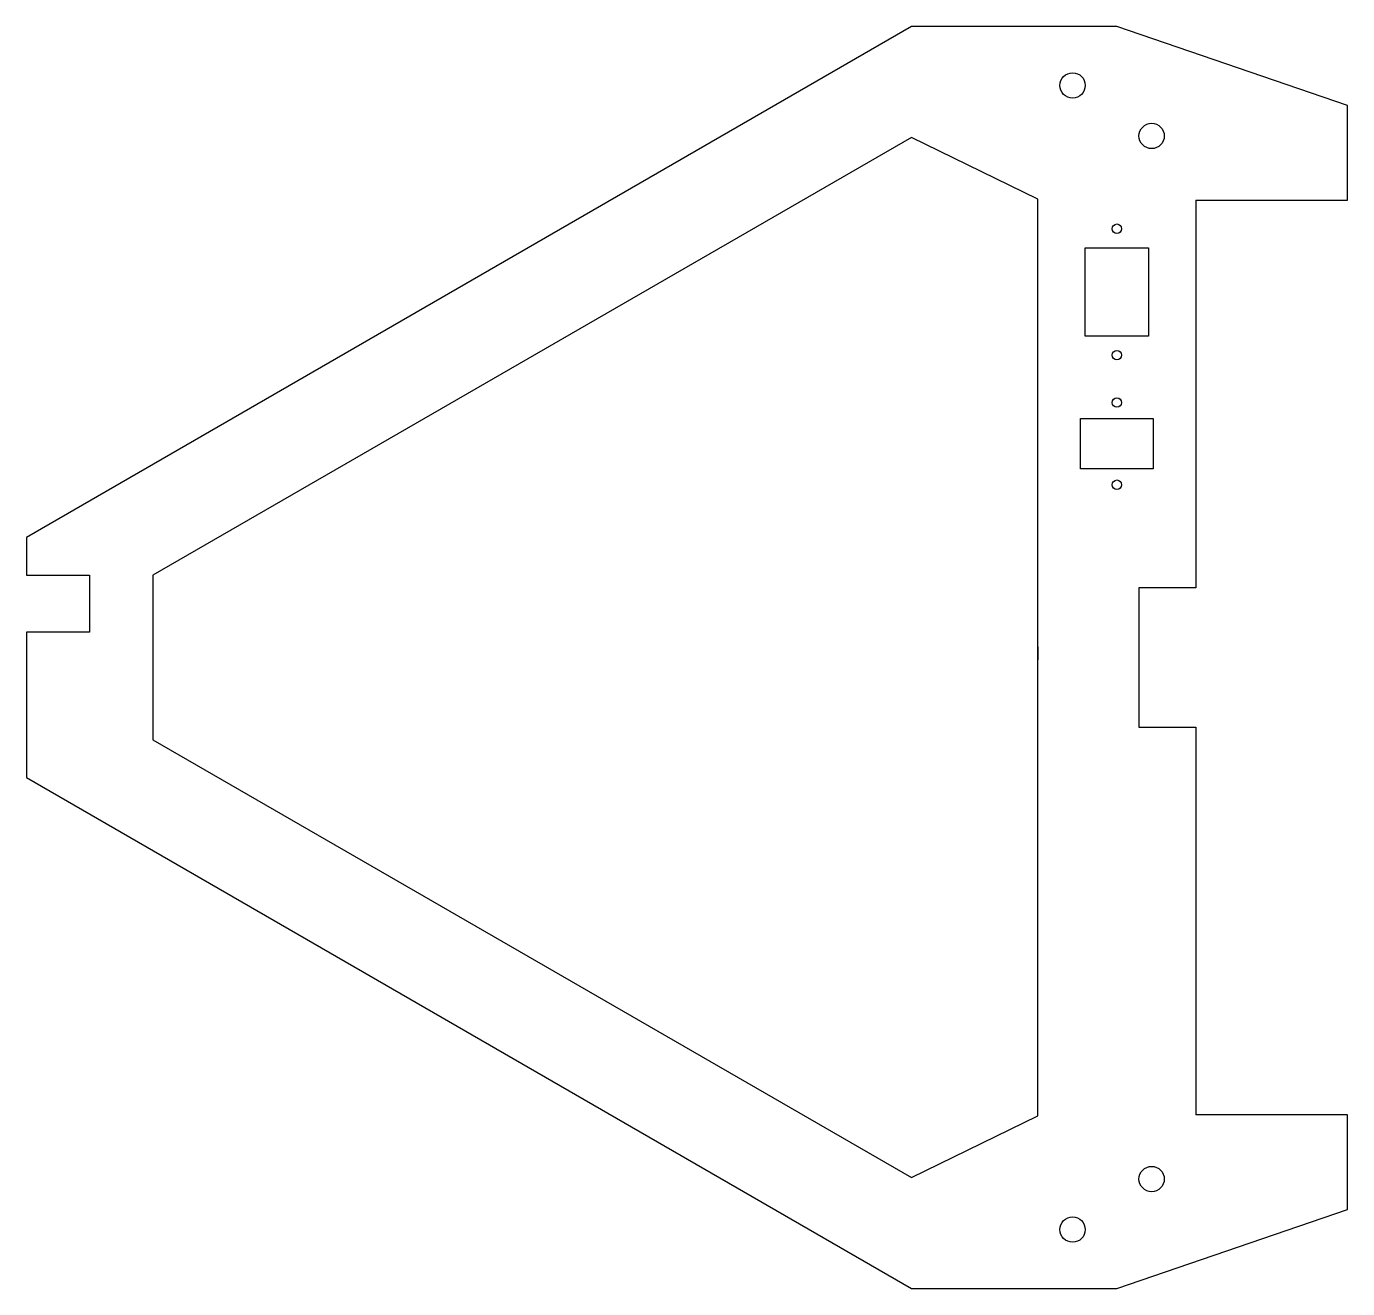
# Model space of a CAD drawing. Extents: x -146 to 272, y -200 to 200.
import ezdxf

# ---------------------------------------------------------------- set-up
doc = ezdxf.new("R2010")
doc.units = 0
doc.layers.get('0').update_dxf_attribs({"linetype": 'continuous'})

# ---------------------------------------------------------------- blocks, each defined once
blk = doc.blocks.new('POCKET006027_PROJ')
at = {"color": 0}
for p, q in [((134, 199.66), (-146, 38)), ((199, 199.66), (134, 199.66)), ((272, 174.66), (199, 199.66)), ((272, 144.66), (272, 174.66)), ((134, 164.56), (-106, 26)), ((174, 145), (134, 164.56)), ((174, -145), (174, 145)), ((224, 144.66), (272, 144.66)), ((224, 144.66), (224, 22)), ((189, 101.66), (189, 129.66)), ((189, 129.66), (209, 129.66)), ((209, 129.66), (209, 101.66)), ((209, 101.66), (189, 101.66)), ((187.5, 59.66), (187.5, 75.66)), ((187.5, 75.66), (210.5, 75.66)), ((210.5, 75.66), (210.5, 59.66)), ((210.5, 59.66), (187.5, 59.66)), ((-146, 38), (-146, 26)), ((-146, 26), (-126, 26)), ((-126, 26), (-126, 8)), ((-106, 26), (-106, -26)), ((224, 22), (206, 22)), ((206, 22), (206, -22)), ((-126, 8), (-146, 8)), ((-146, 8), (-146, -38)), ((206, -22), (224, -22)), ((224, -22), (224, -144.66)), ((-106, -26), (134, -164.56)), ((-146, -38), (134, -199.66)), ((134, -164.56), (174, -145)), ((272, -144.66), (224, -144.66)), ((272, -174.66), (272, -144.66)), ((199, -199.66), (272, -174.66)), ((134, -199.66), (199, -199.66))]:
    blk.add_line(p, q, dxfattribs=at)
for points in [[(-126, 20.38), (-126, 16.29)], [(174, 3.38), (174, 2.68), (174, -0.71)]]:
    blk.add_lwpolyline(points, dxfattribs=at)
for centre, radius in [((185, 181), 4), ((210, 165), 4), ((199, 135.66), 1.5), ((199, 95.66), 1.5), ((199, 80.66), 1.5), ((199, 54.66), 1.5), ((210, -165), 4), ((185, -181), 4)]:
    blk.add_circle(centre, radius, dxfattribs=at)

msp = doc.modelspace()

# ---------------------------------------------------------------- block references
msp.add_blockref('POCKET006027_PROJ', (0, 0))

doc.saveas('drawing.dxf')
